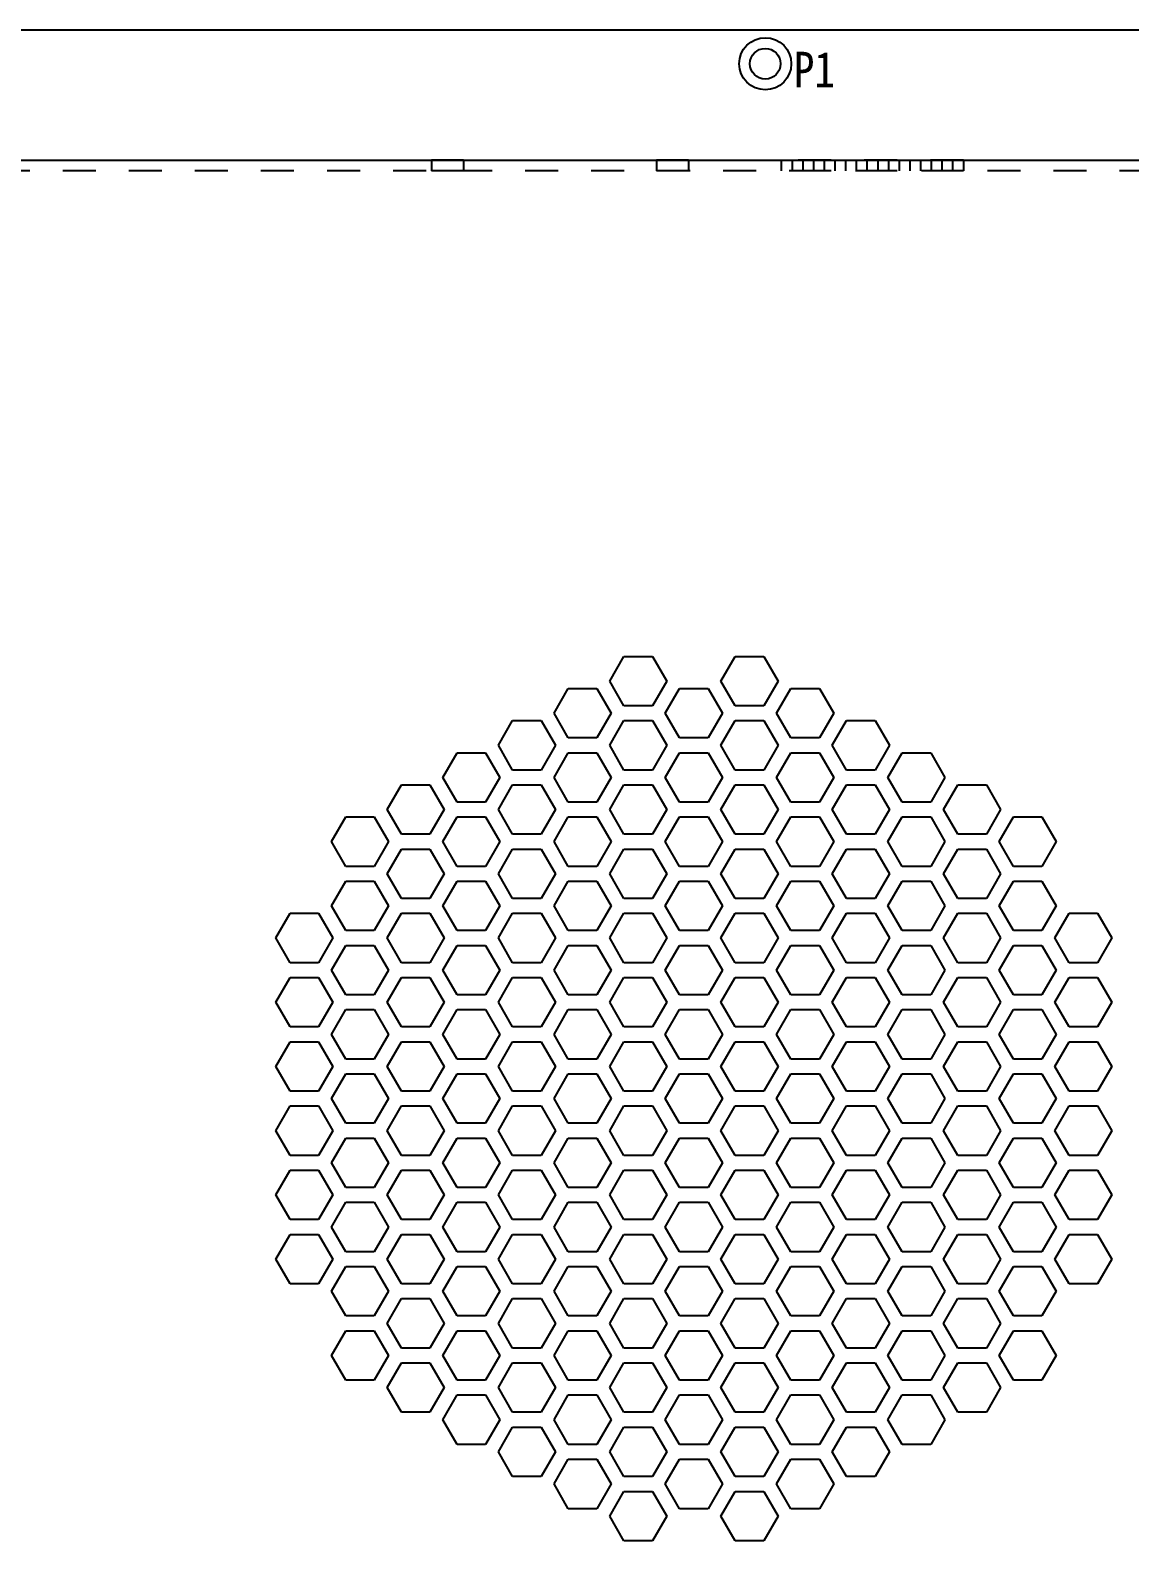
# Model space of a CAD drawing. Header units: millimetres. Extents: x -177 to 18421, y -5017 to 3255.
# Drawn here: x 2161.9 to 2315.9, y 1601.7 to 1813.4 of the extents above; entities that cross this region are included whole.
import ezdxf

# ---------------------------------------------------------------- set-up
doc = ezdxf.new("R2010")
doc.units = ezdxf.units.MM
doc.header["$LTSCALE"] = 46.255
doc.linetypes.add('HIDDEN', pattern=[0.2, 0.1, -0.1])
doc.layers.get('0').update_dxf_attribs({"linetype": 'CONTINUOUS'})
for name, color, linetype in [('02___PRT_ALL_AXES', 7, 'CONTINUOUS'), ('03___PRT_ALL_CURVES', 7, 'CONTINUOUS'), ('DEFAULT_2', 8, 'HIDDEN')]:
    doc.layers.add(name, color=color, linetype=linetype)
doc.styles.get("Standard").update_dxf_attribs({"font": 'txt', "width": 0.85})

msp = doc.modelspace()

# ---------------------------------------------------------------- linework, layer by layer
at = {"color": 3, "linetype": 'Continuous'}
for p, q in [((2369.552, 1813.403), (1920.152, 1813.403)), ((1926.852, 1795.203), (2362.852, 1795.203)), ((2243.057, 1722.203), (2245.057, 1725.667)), ((2245.057, 1725.667), (2249.057, 1725.667)), ((2249.057, 1725.667), (2251.057, 1722.203)), ((2258.646, 1722.203), (2260.646, 1725.667)), ((2260.646, 1725.667), (2264.646, 1725.667)), ((2264.646, 1725.667), (2266.646, 1722.203)), ((2235.263, 1717.703), (2237.263, 1721.167)), ((2237.263, 1721.167), (2241.263, 1721.167)), ((2241.263, 1721.167), (2243.263, 1717.703)), ((2245.057, 1718.739), (2243.057, 1722.203)), ((2251.057, 1722.203), (2249.057, 1718.739)), ((2250.852, 1717.703), (2252.852, 1721.167)), ((2252.852, 1721.167), (2256.852, 1721.167)), ((2256.852, 1721.167), (2258.852, 1717.703)), ((2260.646, 1718.739), (2258.646, 1722.203)), ((2266.646, 1722.203), (2264.646, 1718.739)), ((2266.44, 1717.703), (2268.44, 1721.167)), ((2268.44, 1721.167), (2272.44, 1721.167)), ((2272.44, 1721.167), (2274.44, 1717.703)), ((2249.057, 1718.739), (2245.057, 1718.739)), ((2264.646, 1718.739), (2260.646, 1718.739)), ((2227.469, 1713.203), (2229.469, 1716.667)), ((2229.469, 1716.667), (2233.469, 1716.667)), ((2233.469, 1716.667), (2235.469, 1713.203)), ((2237.263, 1714.239), (2235.263, 1717.703)), ((2243.263, 1717.703), (2241.263, 1714.239)), ((2243.057, 1713.203), (2245.057, 1716.667)), ((2245.057, 1716.667), (2249.057, 1716.667)), ((2249.057, 1716.667), (2251.057, 1713.203)), ((2252.852, 1714.239), (2250.852, 1717.703)), ((2258.852, 1717.703), (2256.852, 1714.239)), ((2258.646, 1713.203), (2260.646, 1716.667)), ((2260.646, 1716.667), (2264.646, 1716.667)), ((2264.646, 1716.667), (2266.646, 1713.203)), ((2268.44, 1714.239), (2266.44, 1717.703)), ((2274.44, 1717.703), (2272.44, 1714.239)), ((2274.234, 1713.203), (2276.234, 1716.667)), ((2276.234, 1716.667), (2280.234, 1716.667)), ((2280.234, 1716.667), (2282.234, 1713.203)), ((2229.469, 1709.739), (2227.469, 1713.203)), ((2235.469, 1713.203), (2233.469, 1709.739)), ((2241.263, 1714.239), (2237.263, 1714.239)), ((2245.057, 1709.739), (2243.057, 1713.203)), ((2251.057, 1713.203), (2249.057, 1709.739)), ((2256.852, 1714.239), (2252.852, 1714.239)), ((2260.646, 1709.739), (2258.646, 1713.203)), ((2266.646, 1713.203), (2264.646, 1709.739)), ((2272.44, 1714.239), (2268.44, 1714.239)), ((2276.234, 1709.739), (2274.234, 1713.203)), ((2282.234, 1713.203), (2280.234, 1709.739)), ((2219.675, 1708.703), (2221.675, 1712.167)), ((2221.675, 1712.167), (2225.675, 1712.167)), ((2225.675, 1712.167), (2227.675, 1708.703)), ((2235.263, 1708.703), (2237.263, 1712.167)), ((2237.263, 1712.167), (2241.263, 1712.167)), ((2241.263, 1712.167), (2243.263, 1708.703)), ((2250.852, 1708.703), (2252.852, 1712.167)), ((2252.852, 1712.167), (2256.852, 1712.167)), ((2256.852, 1712.167), (2258.852, 1708.703)), ((2266.44, 1708.703), (2268.44, 1712.167)), ((2268.44, 1712.167), (2272.44, 1712.167)), ((2272.44, 1712.167), (2274.44, 1708.703)), ((2282.029, 1708.703), (2284.029, 1712.167)), ((2284.029, 1712.167), (2288.029, 1712.167)), ((2288.029, 1712.167), (2290.029, 1708.703)), ((2221.675, 1705.239), (2219.675, 1708.703)), ((2227.675, 1708.703), (2225.675, 1705.239)), ((2233.469, 1709.739), (2229.469, 1709.739)), ((2237.263, 1705.239), (2235.263, 1708.703)), ((2243.263, 1708.703), (2241.263, 1705.239)), ((2249.057, 1709.739), (2245.057, 1709.739)), ((2252.852, 1705.239), (2250.852, 1708.703)), ((2258.852, 1708.703), (2256.852, 1705.239)), ((2264.646, 1709.739), (2260.646, 1709.739)), ((2268.44, 1705.239), (2266.44, 1708.703)), ((2274.44, 1708.703), (2272.44, 1705.239)), ((2280.234, 1709.739), (2276.234, 1709.739)), ((2284.029, 1705.239), (2282.029, 1708.703)), ((2290.029, 1708.703), (2288.029, 1705.239)), ((2211.88, 1704.203), (2213.88, 1707.667)), ((2213.88, 1707.667), (2217.88, 1707.667)), ((2217.88, 1707.667), (2219.88, 1704.203)), ((2227.469, 1704.203), (2229.469, 1707.667)), ((2229.469, 1707.667), (2233.469, 1707.667)), ((2233.469, 1707.667), (2235.469, 1704.203)), ((2243.057, 1704.203), (2245.057, 1707.667)), ((2245.057, 1707.667), (2249.057, 1707.667)), ((2249.057, 1707.667), (2251.057, 1704.203)), ((2258.646, 1704.203), (2260.646, 1707.667)), ((2260.646, 1707.667), (2264.646, 1707.667)), ((2264.646, 1707.667), (2266.646, 1704.203)), ((2274.234, 1704.203), (2276.234, 1707.667)), ((2276.234, 1707.667), (2280.234, 1707.667)), ((2280.234, 1707.667), (2282.234, 1704.203)), ((2289.823, 1704.203), (2291.823, 1707.667)), ((2291.823, 1707.667), (2295.823, 1707.667)), ((2295.823, 1707.667), (2297.823, 1704.203)), ((2213.88, 1700.739), (2211.88, 1704.203)), ((2219.88, 1704.203), (2217.88, 1700.739)), ((2225.675, 1705.239), (2221.675, 1705.239)), ((2229.469, 1700.739), (2227.469, 1704.203)), ((2235.469, 1704.203), (2233.469, 1700.739)), ((2241.263, 1705.239), (2237.263, 1705.239)), ((2245.057, 1700.739), (2243.057, 1704.203)), ((2251.057, 1704.203), (2249.057, 1700.739)), ((2256.852, 1705.239), (2252.852, 1705.239)), ((2260.646, 1700.739), (2258.646, 1704.203)), ((2266.646, 1704.203), (2264.646, 1700.739)), ((2272.44, 1705.239), (2268.44, 1705.239)), ((2276.234, 1700.739), (2274.234, 1704.203)), ((2282.234, 1704.203), (2280.234, 1700.739)), ((2288.029, 1705.239), (2284.029, 1705.239)), ((2291.823, 1700.739), (2289.823, 1704.203)), ((2297.823, 1704.203), (2295.823, 1700.739)), ((2204.086, 1699.703), (2206.086, 1703.167)), ((2206.086, 1703.167), (2210.086, 1703.167)), ((2210.086, 1703.167), (2212.086, 1699.703)), ((2219.675, 1699.703), (2221.675, 1703.167)), ((2221.675, 1703.167), (2225.675, 1703.167)), ((2225.675, 1703.167), (2227.675, 1699.703)), ((2235.263, 1699.703), (2237.263, 1703.167)), ((2237.263, 1703.167), (2241.263, 1703.167)), ((2241.263, 1703.167), (2243.263, 1699.703)), ((2250.852, 1699.703), (2252.852, 1703.167)), ((2252.852, 1703.167), (2256.852, 1703.167)), ((2256.852, 1703.167), (2258.852, 1699.703)), ((2266.44, 1699.703), (2268.44, 1703.167)), ((2268.44, 1703.167), (2272.44, 1703.167)), ((2272.44, 1703.167), (2274.44, 1699.703)), ((2282.029, 1699.703), (2284.029, 1703.167)), ((2284.029, 1703.167), (2288.029, 1703.167)), ((2288.029, 1703.167), (2290.029, 1699.703)), ((2297.617, 1699.703), (2299.617, 1703.167)), ((2299.617, 1703.167), (2303.617, 1703.167)), ((2303.617, 1703.167), (2305.617, 1699.703)), ((2206.086, 1696.239), (2204.086, 1699.703)), ((2212.086, 1699.703), (2210.086, 1696.239)), ((2217.88, 1700.739), (2213.88, 1700.739)), ((2221.675, 1696.239), (2219.675, 1699.703)), ((2227.675, 1699.703), (2225.675, 1696.239)), ((2233.469, 1700.739), (2229.469, 1700.739)), ((2237.263, 1696.239), (2235.263, 1699.703)), ((2243.263, 1699.703), (2241.263, 1696.239)), ((2249.057, 1700.739), (2245.057, 1700.739)), ((2252.852, 1696.239), (2250.852, 1699.703)), ((2258.852, 1699.703), (2256.852, 1696.239)), ((2264.646, 1700.739), (2260.646, 1700.739)), ((2268.44, 1696.239), (2266.44, 1699.703)), ((2274.44, 1699.703), (2272.44, 1696.239)), ((2280.234, 1700.739), (2276.234, 1700.739)), ((2284.029, 1696.239), (2282.029, 1699.703)), ((2290.029, 1699.703), (2288.029, 1696.239)), ((2295.823, 1700.739), (2291.823, 1700.739)), ((2299.617, 1696.239), (2297.617, 1699.703)), ((2305.617, 1699.703), (2303.617, 1696.239)), ((2211.88, 1695.203), (2213.88, 1698.667)), ((2213.88, 1698.667), (2217.88, 1698.667)), ((2217.88, 1698.667), (2219.88, 1695.203)), ((2227.469, 1695.203), (2229.469, 1698.667)), ((2229.469, 1698.667), (2233.469, 1698.667)), ((2233.469, 1698.667), (2235.469, 1695.203)), ((2243.057, 1695.203), (2245.057, 1698.667)), ((2245.057, 1698.667), (2249.057, 1698.667)), ((2249.057, 1698.667), (2251.057, 1695.203)), ((2258.646, 1695.203), (2260.646, 1698.667)), ((2260.646, 1698.667), (2264.646, 1698.667)), ((2264.646, 1698.667), (2266.646, 1695.203)), ((2274.234, 1695.203), (2276.234, 1698.667)), ((2276.234, 1698.667), (2280.234, 1698.667)), ((2280.234, 1698.667), (2282.234, 1695.203)), ((2289.823, 1695.203), (2291.823, 1698.667)), ((2291.823, 1698.667), (2295.823, 1698.667)), ((2295.823, 1698.667), (2297.823, 1695.203)), ((2210.086, 1696.239), (2206.086, 1696.239)), ((2225.675, 1696.239), (2221.675, 1696.239)), ((2241.263, 1696.239), (2237.263, 1696.239)), ((2256.852, 1696.239), (2252.852, 1696.239)), ((2272.44, 1696.239), (2268.44, 1696.239)), ((2288.029, 1696.239), (2284.029, 1696.239)), ((2303.617, 1696.239), (2299.617, 1696.239)), ((2204.086, 1690.703), (2206.086, 1694.167)), ((2206.086, 1694.167), (2210.086, 1694.167)), ((2210.086, 1694.167), (2212.086, 1690.703)), ((2213.88, 1691.739), (2211.88, 1695.203)), ((2219.88, 1695.203), (2217.88, 1691.739)), ((2219.675, 1690.703), (2221.675, 1694.167)), ((2221.675, 1694.167), (2225.675, 1694.167)), ((2225.675, 1694.167), (2227.675, 1690.703)), ((2229.469, 1691.739), (2227.469, 1695.203)), ((2235.469, 1695.203), (2233.469, 1691.739)), ((2235.263, 1690.703), (2237.263, 1694.167)), ((2237.263, 1694.167), (2241.263, 1694.167)), ((2241.263, 1694.167), (2243.263, 1690.703)), ((2245.057, 1691.739), (2243.057, 1695.203)), ((2251.057, 1695.203), (2249.057, 1691.739)), ((2250.852, 1690.703), (2252.852, 1694.167)), ((2252.852, 1694.167), (2256.852, 1694.167)), ((2256.852, 1694.167), (2258.852, 1690.703)), ((2260.646, 1691.739), (2258.646, 1695.203)), ((2266.646, 1695.203), (2264.646, 1691.739)), ((2266.44, 1690.703), (2268.44, 1694.167)), ((2268.44, 1694.167), (2272.44, 1694.167)), ((2272.44, 1694.167), (2274.44, 1690.703)), ((2276.234, 1691.739), (2274.234, 1695.203)), ((2282.234, 1695.203), (2280.234, 1691.739)), ((2282.029, 1690.703), (2284.029, 1694.167)), ((2284.029, 1694.167), (2288.029, 1694.167)), ((2288.029, 1694.167), (2290.029, 1690.703)), ((2291.823, 1691.739), (2289.823, 1695.203)), ((2297.823, 1695.203), (2295.823, 1691.739)), ((2297.617, 1690.703), (2299.617, 1694.167)), ((2299.617, 1694.167), (2303.617, 1694.167)), ((2303.617, 1694.167), (2305.617, 1690.703)), ((2217.88, 1691.739), (2213.88, 1691.739)), ((2233.469, 1691.739), (2229.469, 1691.739)), ((2249.057, 1691.739), (2245.057, 1691.739)), ((2264.646, 1691.739), (2260.646, 1691.739)), ((2280.234, 1691.739), (2276.234, 1691.739)), ((2295.823, 1691.739), (2291.823, 1691.739)), ((2196.292, 1686.203), (2198.292, 1689.667)), ((2198.292, 1689.667), (2202.292, 1689.667)), ((2202.292, 1689.667), (2204.292, 1686.203)), ((2206.086, 1687.239), (2204.086, 1690.703)), ((2212.086, 1690.703), (2210.086, 1687.239)), ((2211.88, 1686.203), (2213.88, 1689.667)), ((2213.88, 1689.667), (2217.88, 1689.667)), ((2217.88, 1689.667), (2219.88, 1686.203)), ((2221.675, 1687.239), (2219.675, 1690.703)), ((2227.675, 1690.703), (2225.675, 1687.239)), ((2227.469, 1686.203), (2229.469, 1689.667)), ((2229.469, 1689.667), (2233.469, 1689.667)), ((2233.469, 1689.667), (2235.469, 1686.203)), ((2237.263, 1687.239), (2235.263, 1690.703)), ((2243.263, 1690.703), (2241.263, 1687.239)), ((2243.057, 1686.203), (2245.057, 1689.667)), ((2245.057, 1689.667), (2249.057, 1689.667)), ((2249.057, 1689.667), (2251.057, 1686.203)), ((2252.852, 1687.239), (2250.852, 1690.703)), ((2258.852, 1690.703), (2256.852, 1687.239)), ((2258.646, 1686.203), (2260.646, 1689.667)), ((2260.646, 1689.667), (2264.646, 1689.667)), ((2264.646, 1689.667), (2266.646, 1686.203)), ((2268.44, 1687.239), (2266.44, 1690.703)), ((2274.44, 1690.703), (2272.44, 1687.239)), ((2274.234, 1686.203), (2276.234, 1689.667)), ((2276.234, 1689.667), (2280.234, 1689.667)), ((2280.234, 1689.667), (2282.234, 1686.203)), ((2284.029, 1687.239), (2282.029, 1690.703)), ((2290.029, 1690.703), (2288.029, 1687.239)), ((2289.823, 1686.203), (2291.823, 1689.667)), ((2291.823, 1689.667), (2295.823, 1689.667)), ((2295.823, 1689.667), (2297.823, 1686.203)), ((2299.617, 1687.239), (2297.617, 1690.703)), ((2305.617, 1690.703), (2303.617, 1687.239)), ((2305.411, 1686.203), (2307.411, 1689.667)), ((2307.411, 1689.667), (2311.411, 1689.667)), ((2311.411, 1689.667), (2313.411, 1686.203)), ((2210.086, 1687.239), (2206.086, 1687.239)), ((2225.675, 1687.239), (2221.675, 1687.239)), ((2241.263, 1687.239), (2237.263, 1687.239)), ((2256.852, 1687.239), (2252.852, 1687.239)), ((2272.44, 1687.239), (2268.44, 1687.239)), ((2288.029, 1687.239), (2284.029, 1687.239)), ((2303.617, 1687.239), (2299.617, 1687.239)), ((2198.292, 1682.739), (2196.292, 1686.203)), ((2204.292, 1686.203), (2202.292, 1682.739)), ((2204.086, 1681.703), (2206.086, 1685.167)), ((2206.086, 1685.167), (2210.086, 1685.167)), ((2210.086, 1685.167), (2212.086, 1681.703)), ((2213.88, 1682.739), (2211.88, 1686.203)), ((2219.88, 1686.203), (2217.88, 1682.739)), ((2219.675, 1681.703), (2221.675, 1685.167)), ((2221.675, 1685.167), (2225.675, 1685.167)), ((2225.675, 1685.167), (2227.675, 1681.703)), ((2229.469, 1682.739), (2227.469, 1686.203)), ((2235.469, 1686.203), (2233.469, 1682.739)), ((2235.263, 1681.703), (2237.263, 1685.167)), ((2237.263, 1685.167), (2241.263, 1685.167)), ((2241.263, 1685.167), (2243.263, 1681.703)), ((2245.057, 1682.739), (2243.057, 1686.203)), ((2251.057, 1686.203), (2249.057, 1682.739)), ((2250.852, 1681.703), (2252.852, 1685.167)), ((2252.852, 1685.167), (2256.852, 1685.167)), ((2256.852, 1685.167), (2258.852, 1681.703)), ((2260.646, 1682.739), (2258.646, 1686.203)), ((2266.646, 1686.203), (2264.646, 1682.739)), ((2266.44, 1681.703), (2268.44, 1685.167)), ((2268.44, 1685.167), (2272.44, 1685.167)), ((2272.44, 1685.167), (2274.44, 1681.703)), ((2276.234, 1682.739), (2274.234, 1686.203)), ((2282.234, 1686.203), (2280.234, 1682.739)), ((2282.029, 1681.703), (2284.029, 1685.167)), ((2284.029, 1685.167), (2288.029, 1685.167)), ((2288.029, 1685.167), (2290.029, 1681.703)), ((2291.823, 1682.739), (2289.823, 1686.203)), ((2297.823, 1686.203), (2295.823, 1682.739)), ((2297.617, 1681.703), (2299.617, 1685.167)), ((2299.617, 1685.167), (2303.617, 1685.167)), ((2303.617, 1685.167), (2305.617, 1681.703)), ((2307.411, 1682.739), (2305.411, 1686.203)), ((2313.411, 1686.203), (2311.411, 1682.739)), ((2202.292, 1682.739), (2198.292, 1682.739)), ((2217.88, 1682.739), (2213.88, 1682.739)), ((2233.469, 1682.739), (2229.469, 1682.739)), ((2249.057, 1682.739), (2245.057, 1682.739)), ((2264.646, 1682.739), (2260.646, 1682.739)), ((2280.234, 1682.739), (2276.234, 1682.739)), ((2295.823, 1682.739), (2291.823, 1682.739)), ((2311.411, 1682.739), (2307.411, 1682.739)), ((2196.292, 1677.203), (2198.292, 1680.667)), ((2198.292, 1680.667), (2202.292, 1680.667)), ((2202.292, 1680.667), (2204.292, 1677.203)), ((2206.086, 1678.239), (2204.086, 1681.703)), ((2212.086, 1681.703), (2210.086, 1678.239)), ((2211.88, 1677.203), (2213.88, 1680.667)), ((2213.88, 1680.667), (2217.88, 1680.667)), ((2217.88, 1680.667), (2219.88, 1677.203)), ((2221.675, 1678.239), (2219.675, 1681.703)), ((2227.675, 1681.703), (2225.675, 1678.239)), ((2227.469, 1677.203), (2229.469, 1680.667)), ((2229.469, 1680.667), (2233.469, 1680.667)), ((2233.469, 1680.667), (2235.469, 1677.203)), ((2237.263, 1678.239), (2235.263, 1681.703)), ((2243.263, 1681.703), (2241.263, 1678.239)), ((2243.057, 1677.203), (2245.057, 1680.667)), ((2245.057, 1680.667), (2249.057, 1680.667)), ((2249.057, 1680.667), (2251.057, 1677.203)), ((2252.852, 1678.239), (2250.852, 1681.703)), ((2258.852, 1681.703), (2256.852, 1678.239)), ((2258.646, 1677.203), (2260.646, 1680.667)), ((2260.646, 1680.667), (2264.646, 1680.667)), ((2264.646, 1680.667), (2266.646, 1677.203)), ((2268.44, 1678.239), (2266.44, 1681.703)), ((2274.44, 1681.703), (2272.44, 1678.239)), ((2274.234, 1677.203), (2276.234, 1680.667)), ((2276.234, 1680.667), (2280.234, 1680.667)), ((2280.234, 1680.667), (2282.234, 1677.203)), ((2284.029, 1678.239), (2282.029, 1681.703)), ((2290.029, 1681.703), (2288.029, 1678.239)), ((2289.823, 1677.203), (2291.823, 1680.667)), ((2291.823, 1680.667), (2295.823, 1680.667)), ((2295.823, 1680.667), (2297.823, 1677.203)), ((2299.617, 1678.239), (2297.617, 1681.703)), ((2305.617, 1681.703), (2303.617, 1678.239)), ((2305.411, 1677.203), (2307.411, 1680.667)), ((2307.411, 1680.667), (2311.411, 1680.667)), ((2311.411, 1680.667), (2313.411, 1677.203)), ((2198.292, 1673.739), (2196.292, 1677.203)), ((2204.292, 1677.203), (2202.292, 1673.739)), ((2210.086, 1678.239), (2206.086, 1678.239)), ((2213.88, 1673.739), (2211.88, 1677.203)), ((2219.88, 1677.203), (2217.88, 1673.739)), ((2225.675, 1678.239), (2221.675, 1678.239)), ((2229.469, 1673.739), (2227.469, 1677.203)), ((2235.469, 1677.203), (2233.469, 1673.739)), ((2241.263, 1678.239), (2237.263, 1678.239)), ((2245.057, 1673.739), (2243.057, 1677.203)), ((2251.057, 1677.203), (2249.057, 1673.739)), ((2256.852, 1678.239), (2252.852, 1678.239)), ((2260.646, 1673.739), (2258.646, 1677.203)), ((2266.646, 1677.203), (2264.646, 1673.739)), ((2272.44, 1678.239), (2268.44, 1678.239)), ((2276.234, 1673.739), (2274.234, 1677.203)), ((2282.234, 1677.203), (2280.234, 1673.739)), ((2288.029, 1678.239), (2284.029, 1678.239)), ((2291.823, 1673.739), (2289.823, 1677.203)), ((2297.823, 1677.203), (2295.823, 1673.739)), ((2303.617, 1678.239), (2299.617, 1678.239)), ((2307.411, 1673.739), (2305.411, 1677.203)), ((2313.411, 1677.203), (2311.411, 1673.739)), ((2204.086, 1672.703), (2206.086, 1676.167)), ((2206.086, 1676.167), (2210.086, 1676.167)), ((2210.086, 1676.167), (2212.086, 1672.703)), ((2219.675, 1672.703), (2221.675, 1676.167)), ((2221.675, 1676.167), (2225.675, 1676.167)), ((2225.675, 1676.167), (2227.675, 1672.703)), ((2235.263, 1672.703), (2237.263, 1676.167)), ((2237.263, 1676.167), (2241.263, 1676.167)), ((2241.263, 1676.167), (2243.263, 1672.703)), ((2250.852, 1672.703), (2252.852, 1676.167)), ((2252.852, 1676.167), (2256.852, 1676.167)), ((2256.852, 1676.167), (2258.852, 1672.703)), ((2266.44, 1672.703), (2268.44, 1676.167)), ((2268.44, 1676.167), (2272.44, 1676.167)), ((2272.44, 1676.167), (2274.44, 1672.703)), ((2282.029, 1672.703), (2284.029, 1676.167)), ((2284.029, 1676.167), (2288.029, 1676.167)), ((2288.029, 1676.167), (2290.029, 1672.703)), ((2297.617, 1672.703), (2299.617, 1676.167)), ((2299.617, 1676.167), (2303.617, 1676.167)), ((2303.617, 1676.167), (2305.617, 1672.703)), ((2202.292, 1673.739), (2198.292, 1673.739)), ((2206.086, 1669.239), (2204.086, 1672.703)), ((2212.086, 1672.703), (2210.086, 1669.239)), ((2217.88, 1673.739), (2213.88, 1673.739)), ((2221.675, 1669.239), (2219.675, 1672.703)), ((2227.675, 1672.703), (2225.675, 1669.239)), ((2233.469, 1673.739), (2229.469, 1673.739)), ((2237.263, 1669.239), (2235.263, 1672.703)), ((2243.263, 1672.703), (2241.263, 1669.239)), ((2249.057, 1673.739), (2245.057, 1673.739)), ((2252.852, 1669.239), (2250.852, 1672.703)), ((2258.852, 1672.703), (2256.852, 1669.239)), ((2264.646, 1673.739), (2260.646, 1673.739)), ((2268.44, 1669.239), (2266.44, 1672.703)), ((2274.44, 1672.703), (2272.44, 1669.239)), ((2280.234, 1673.739), (2276.234, 1673.739)), ((2284.029, 1669.239), (2282.029, 1672.703)), ((2290.029, 1672.703), (2288.029, 1669.239)), ((2295.823, 1673.739), (2291.823, 1673.739)), ((2299.617, 1669.239), (2297.617, 1672.703)), ((2305.617, 1672.703), (2303.617, 1669.239)), ((2311.411, 1673.739), (2307.411, 1673.739)), ((2196.292, 1668.203), (2198.292, 1671.667)), ((2198.292, 1671.667), (2202.292, 1671.667)), ((2202.292, 1671.667), (2204.292, 1668.203)), ((2211.88, 1668.203), (2213.88, 1671.667)), ((2213.88, 1671.667), (2217.88, 1671.667)), ((2217.88, 1671.667), (2219.88, 1668.203)), ((2227.469, 1668.203), (2229.469, 1671.667)), ((2229.469, 1671.667), (2233.469, 1671.667)), ((2233.469, 1671.667), (2235.469, 1668.203)), ((2243.057, 1668.203), (2245.057, 1671.667)), ((2245.057, 1671.667), (2249.057, 1671.667)), ((2249.057, 1671.667), (2251.057, 1668.203)), ((2258.646, 1668.203), (2260.646, 1671.667)), ((2260.646, 1671.667), (2264.646, 1671.667)), ((2264.646, 1671.667), (2266.646, 1668.203)), ((2274.234, 1668.203), (2276.234, 1671.667)), ((2276.234, 1671.667), (2280.234, 1671.667)), ((2280.234, 1671.667), (2282.234, 1668.203)), ((2289.823, 1668.203), (2291.823, 1671.667)), ((2291.823, 1671.667), (2295.823, 1671.667)), ((2295.823, 1671.667), (2297.823, 1668.203)), ((2305.411, 1668.203), (2307.411, 1671.667)), ((2307.411, 1671.667), (2311.411, 1671.667)), ((2311.411, 1671.667), (2313.411, 1668.203)), ((2198.292, 1664.739), (2196.292, 1668.203)), ((2204.292, 1668.203), (2202.292, 1664.739)), ((2210.086, 1669.239), (2206.086, 1669.239)), ((2213.88, 1664.739), (2211.88, 1668.203)), ((2219.88, 1668.203), (2217.88, 1664.739)), ((2225.675, 1669.239), (2221.675, 1669.239)), ((2229.469, 1664.739), (2227.469, 1668.203)), ((2235.469, 1668.203), (2233.469, 1664.739)), ((2241.263, 1669.239), (2237.263, 1669.239)), ((2245.057, 1664.739), (2243.057, 1668.203)), ((2251.057, 1668.203), (2249.057, 1664.739)), ((2256.852, 1669.239), (2252.852, 1669.239)), ((2260.646, 1664.739), (2258.646, 1668.203)), ((2266.646, 1668.203), (2264.646, 1664.739)), ((2272.44, 1669.239), (2268.44, 1669.239)), ((2276.234, 1664.739), (2274.234, 1668.203)), ((2282.234, 1668.203), (2280.234, 1664.739)), ((2288.029, 1669.239), (2284.029, 1669.239)), ((2291.823, 1664.739), (2289.823, 1668.203)), ((2297.823, 1668.203), (2295.823, 1664.739)), ((2303.617, 1669.239), (2299.617, 1669.239)), ((2307.411, 1664.739), (2305.411, 1668.203)), ((2313.411, 1668.203), (2311.411, 1664.739)), ((2204.086, 1663.703), (2206.086, 1667.167)), ((2206.086, 1667.167), (2210.086, 1667.167)), ((2210.086, 1667.167), (2212.086, 1663.703)), ((2219.675, 1663.703), (2221.675, 1667.167)), ((2221.675, 1667.167), (2225.675, 1667.167)), ((2225.675, 1667.167), (2227.675, 1663.703)), ((2235.263, 1663.703), (2237.263, 1667.167)), ((2237.263, 1667.167), (2241.263, 1667.167)), ((2241.263, 1667.167), (2243.263, 1663.703)), ((2250.852, 1663.703), (2252.852, 1667.167)), ((2252.852, 1667.167), (2256.852, 1667.167)), ((2256.852, 1667.167), (2258.852, 1663.703)), ((2266.44, 1663.703), (2268.44, 1667.167)), ((2268.44, 1667.167), (2272.44, 1667.167)), ((2272.44, 1667.167), (2274.44, 1663.703)), ((2282.029, 1663.703), (2284.029, 1667.167)), ((2284.029, 1667.167), (2288.029, 1667.167)), ((2288.029, 1667.167), (2290.029, 1663.703)), ((2297.617, 1663.703), (2299.617, 1667.167)), ((2299.617, 1667.167), (2303.617, 1667.167)), ((2303.617, 1667.167), (2305.617, 1663.703)), ((2202.292, 1664.739), (2198.292, 1664.739)), ((2206.086, 1660.239), (2204.086, 1663.703)), ((2212.086, 1663.703), (2210.086, 1660.239)), ((2217.88, 1664.739), (2213.88, 1664.739)), ((2221.675, 1660.239), (2219.675, 1663.703)), ((2227.675, 1663.703), (2225.675, 1660.239)), ((2233.469, 1664.739), (2229.469, 1664.739)), ((2237.263, 1660.239), (2235.263, 1663.703)), ((2243.263, 1663.703), (2241.263, 1660.239)), ((2249.057, 1664.739), (2245.057, 1664.739)), ((2252.852, 1660.239), (2250.852, 1663.703)), ((2258.852, 1663.703), (2256.852, 1660.239)), ((2264.646, 1664.739), (2260.646, 1664.739)), ((2268.44, 1660.239), (2266.44, 1663.703)), ((2274.44, 1663.703), (2272.44, 1660.239)), ((2280.234, 1664.739), (2276.234, 1664.739)), ((2284.029, 1660.239), (2282.029, 1663.703)), ((2290.029, 1663.703), (2288.029, 1660.239)), ((2295.823, 1664.739), (2291.823, 1664.739)), ((2299.617, 1660.239), (2297.617, 1663.703)), ((2305.617, 1663.703), (2303.617, 1660.239)), ((2311.411, 1664.739), (2307.411, 1664.739)), ((2196.292, 1659.203), (2198.292, 1662.667)), ((2198.292, 1662.667), (2202.292, 1662.667)), ((2202.292, 1662.667), (2204.292, 1659.203)), ((2211.88, 1659.203), (2213.88, 1662.667)), ((2213.88, 1662.667), (2217.88, 1662.667)), ((2217.88, 1662.667), (2219.88, 1659.203)), ((2227.469, 1659.203), (2229.469, 1662.667)), ((2229.469, 1662.667), (2233.469, 1662.667)), ((2233.469, 1662.667), (2235.469, 1659.203)), ((2243.057, 1659.203), (2245.057, 1662.667)), ((2245.057, 1662.667), (2249.057, 1662.667)), ((2249.057, 1662.667), (2251.057, 1659.203)), ((2258.646, 1659.203), (2260.646, 1662.667)), ((2260.646, 1662.667), (2264.646, 1662.667)), ((2264.646, 1662.667), (2266.646, 1659.203)), ((2274.234, 1659.203), (2276.234, 1662.667)), ((2276.234, 1662.667), (2280.234, 1662.667)), ((2280.234, 1662.667), (2282.234, 1659.203)), ((2289.823, 1659.203), (2291.823, 1662.667)), ((2291.823, 1662.667), (2295.823, 1662.667)), ((2295.823, 1662.667), (2297.823, 1659.203)), ((2305.411, 1659.203), (2307.411, 1662.667)), ((2307.411, 1662.667), (2311.411, 1662.667)), ((2311.411, 1662.667), (2313.411, 1659.203)), ((2210.086, 1660.239), (2206.086, 1660.239)), ((2225.675, 1660.239), (2221.675, 1660.239)), ((2241.263, 1660.239), (2237.263, 1660.239)), ((2256.852, 1660.239), (2252.852, 1660.239)), ((2272.44, 1660.239), (2268.44, 1660.239)), ((2288.029, 1660.239), (2284.029, 1660.239)), ((2303.617, 1660.239), (2299.617, 1660.239)), ((2198.292, 1655.739), (2196.292, 1659.203)), ((2204.292, 1659.203), (2202.292, 1655.739)), ((2204.086, 1654.703), (2206.086, 1658.167)), ((2206.086, 1658.167), (2210.086, 1658.167)), ((2210.086, 1658.167), (2212.086, 1654.703)), ((2213.88, 1655.739), (2211.88, 1659.203)), ((2219.88, 1659.203), (2217.88, 1655.739)), ((2219.675, 1654.703), (2221.675, 1658.167)), ((2221.675, 1658.167), (2225.675, 1658.167)), ((2225.675, 1658.167), (2227.675, 1654.703)), ((2229.469, 1655.739), (2227.469, 1659.203)), ((2235.469, 1659.203), (2233.469, 1655.739)), ((2235.263, 1654.703), (2237.263, 1658.167)), ((2237.263, 1658.167), (2241.263, 1658.167)), ((2241.263, 1658.167), (2243.263, 1654.703)), ((2245.057, 1655.739), (2243.057, 1659.203)), ((2251.057, 1659.203), (2249.057, 1655.739)), ((2250.852, 1654.703), (2252.852, 1658.167)), ((2252.852, 1658.167), (2256.852, 1658.167)), ((2256.852, 1658.167), (2258.852, 1654.703)), ((2260.646, 1655.739), (2258.646, 1659.203)), ((2266.646, 1659.203), (2264.646, 1655.739)), ((2266.44, 1654.703), (2268.44, 1658.167)), ((2268.44, 1658.167), (2272.44, 1658.167)), ((2272.44, 1658.167), (2274.44, 1654.703)), ((2276.234, 1655.739), (2274.234, 1659.203)), ((2282.234, 1659.203), (2280.234, 1655.739)), ((2282.029, 1654.703), (2284.029, 1658.167)), ((2284.029, 1658.167), (2288.029, 1658.167)), ((2288.029, 1658.167), (2290.029, 1654.703)), ((2291.823, 1655.739), (2289.823, 1659.203)), ((2297.823, 1659.203), (2295.823, 1655.739)), ((2297.617, 1654.703), (2299.617, 1658.167)), ((2299.617, 1658.167), (2303.617, 1658.167)), ((2303.617, 1658.167), (2305.617, 1654.703)), ((2307.411, 1655.739), (2305.411, 1659.203)), ((2313.411, 1659.203), (2311.411, 1655.739)), ((2202.292, 1655.739), (2198.292, 1655.739)), ((2217.88, 1655.739), (2213.88, 1655.739)), ((2233.469, 1655.739), (2229.469, 1655.739)), ((2249.057, 1655.739), (2245.057, 1655.739)), ((2264.646, 1655.739), (2260.646, 1655.739)), ((2280.234, 1655.739), (2276.234, 1655.739)), ((2295.823, 1655.739), (2291.823, 1655.739)), ((2311.411, 1655.739), (2307.411, 1655.739)), ((2196.292, 1650.203), (2198.292, 1653.667)), ((2198.292, 1653.667), (2202.292, 1653.667)), ((2202.292, 1653.667), (2204.292, 1650.203)), ((2206.086, 1651.239), (2204.086, 1654.703)), ((2212.086, 1654.703), (2210.086, 1651.239)), ((2211.88, 1650.203), (2213.88, 1653.667)), ((2213.88, 1653.667), (2217.88, 1653.667)), ((2217.88, 1653.667), (2219.88, 1650.203)), ((2221.675, 1651.239), (2219.675, 1654.703)), ((2227.675, 1654.703), (2225.675, 1651.239)), ((2227.469, 1650.203), (2229.469, 1653.667)), ((2229.469, 1653.667), (2233.469, 1653.667)), ((2233.469, 1653.667), (2235.469, 1650.203)), ((2237.263, 1651.239), (2235.263, 1654.703)), ((2243.263, 1654.703), (2241.263, 1651.239)), ((2243.057, 1650.203), (2245.057, 1653.667)), ((2245.057, 1653.667), (2249.057, 1653.667)), ((2249.057, 1653.667), (2251.057, 1650.203)), ((2252.852, 1651.239), (2250.852, 1654.703)), ((2258.852, 1654.703), (2256.852, 1651.239)), ((2258.646, 1650.203), (2260.646, 1653.667)), ((2260.646, 1653.667), (2264.646, 1653.667)), ((2264.646, 1653.667), (2266.646, 1650.203)), ((2268.44, 1651.239), (2266.44, 1654.703)), ((2274.44, 1654.703), (2272.44, 1651.239)), ((2274.234, 1650.203), (2276.234, 1653.667)), ((2276.234, 1653.667), (2280.234, 1653.667)), ((2280.234, 1653.667), (2282.234, 1650.203)), ((2284.029, 1651.239), (2282.029, 1654.703)), ((2290.029, 1654.703), (2288.029, 1651.239)), ((2289.823, 1650.203), (2291.823, 1653.667)), ((2291.823, 1653.667), (2295.823, 1653.667)), ((2295.823, 1653.667), (2297.823, 1650.203)), ((2299.617, 1651.239), (2297.617, 1654.703)), ((2305.617, 1654.703), (2303.617, 1651.239)), ((2305.411, 1650.203), (2307.411, 1653.667)), ((2307.411, 1653.667), (2311.411, 1653.667)), ((2311.411, 1653.667), (2313.411, 1650.203)), ((2210.086, 1651.239), (2206.086, 1651.239)), ((2225.675, 1651.239), (2221.675, 1651.239)), ((2241.263, 1651.239), (2237.263, 1651.239)), ((2256.852, 1651.239), (2252.852, 1651.239)), ((2272.44, 1651.239), (2268.44, 1651.239)), ((2288.029, 1651.239), (2284.029, 1651.239)), ((2303.617, 1651.239), (2299.617, 1651.239)), ((2198.292, 1646.739), (2196.292, 1650.203)), ((2204.292, 1650.203), (2202.292, 1646.739)), ((2204.086, 1645.703), (2206.086, 1649.167)), ((2206.086, 1649.167), (2210.086, 1649.167)), ((2210.086, 1649.167), (2212.086, 1645.703)), ((2213.88, 1646.739), (2211.88, 1650.203)), ((2219.88, 1650.203), (2217.88, 1646.739)), ((2219.675, 1645.703), (2221.675, 1649.167)), ((2221.675, 1649.167), (2225.675, 1649.167)), ((2225.675, 1649.167), (2227.675, 1645.703)), ((2229.469, 1646.739), (2227.469, 1650.203)), ((2235.469, 1650.203), (2233.469, 1646.739)), ((2235.263, 1645.703), (2237.263, 1649.167)), ((2237.263, 1649.167), (2241.263, 1649.167)), ((2241.263, 1649.167), (2243.263, 1645.703)), ((2245.057, 1646.739), (2243.057, 1650.203)), ((2251.057, 1650.203), (2249.057, 1646.739)), ((2250.852, 1645.703), (2252.852, 1649.167)), ((2252.852, 1649.167), (2256.852, 1649.167)), ((2256.852, 1649.167), (2258.852, 1645.703)), ((2260.646, 1646.739), (2258.646, 1650.203)), ((2266.646, 1650.203), (2264.646, 1646.739)), ((2266.44, 1645.703), (2268.44, 1649.167)), ((2268.44, 1649.167), (2272.44, 1649.167)), ((2272.44, 1649.167), (2274.44, 1645.703)), ((2276.234, 1646.739), (2274.234, 1650.203)), ((2282.234, 1650.203), (2280.234, 1646.739)), ((2282.029, 1645.703), (2284.029, 1649.167)), ((2284.029, 1649.167), (2288.029, 1649.167)), ((2288.029, 1649.167), (2290.029, 1645.703)), ((2291.823, 1646.739), (2289.823, 1650.203)), ((2297.823, 1650.203), (2295.823, 1646.739)), ((2297.617, 1645.703), (2299.617, 1649.167)), ((2299.617, 1649.167), (2303.617, 1649.167)), ((2303.617, 1649.167), (2305.617, 1645.703)), ((2307.411, 1646.739), (2305.411, 1650.203)), ((2313.411, 1650.203), (2311.411, 1646.739)), ((2196.292, 1641.203), (2198.292, 1644.667)), ((2202.292, 1646.739), (2198.292, 1646.739)), ((2198.292, 1644.667), (2202.292, 1644.667)), ((2202.292, 1644.667), (2204.292, 1641.203)), ((2206.086, 1642.239), (2204.086, 1645.703)), ((2212.086, 1645.703), (2210.086, 1642.239)), ((2211.88, 1641.203), (2213.88, 1644.667)), ((2217.88, 1646.739), (2213.88, 1646.739)), ((2213.88, 1644.667), (2217.88, 1644.667)), ((2217.88, 1644.667), (2219.88, 1641.203)), ((2221.675, 1642.239), (2219.675, 1645.703)), ((2227.675, 1645.703), (2225.675, 1642.239)), ((2227.469, 1641.203), (2229.469, 1644.667)), ((2233.469, 1646.739), (2229.469, 1646.739)), ((2229.469, 1644.667), (2233.469, 1644.667)), ((2233.469, 1644.667), (2235.469, 1641.203)), ((2237.263, 1642.239), (2235.263, 1645.703)), ((2243.263, 1645.703), (2241.263, 1642.239)), ((2243.057, 1641.203), (2245.057, 1644.667)), ((2249.057, 1646.739), (2245.057, 1646.739)), ((2245.057, 1644.667), (2249.057, 1644.667)), ((2249.057, 1644.667), (2251.057, 1641.203)), ((2252.852, 1642.239), (2250.852, 1645.703)), ((2258.852, 1645.703), (2256.852, 1642.239)), ((2258.646, 1641.203), (2260.646, 1644.667)), ((2264.646, 1646.739), (2260.646, 1646.739)), ((2260.646, 1644.667), (2264.646, 1644.667)), ((2264.646, 1644.667), (2266.646, 1641.203)), ((2268.44, 1642.239), (2266.44, 1645.703)), ((2274.44, 1645.703), (2272.44, 1642.239)), ((2274.234, 1641.203), (2276.234, 1644.667)), ((2280.234, 1646.739), (2276.234, 1646.739)), ((2276.234, 1644.667), (2280.234, 1644.667)), ((2280.234, 1644.667), (2282.234, 1641.203)), ((2284.029, 1642.239), (2282.029, 1645.703)), ((2290.029, 1645.703), (2288.029, 1642.239)), ((2289.823, 1641.203), (2291.823, 1644.667)), ((2295.823, 1646.739), (2291.823, 1646.739)), ((2291.823, 1644.667), (2295.823, 1644.667)), ((2295.823, 1644.667), (2297.823, 1641.203)), ((2299.617, 1642.239), (2297.617, 1645.703)), ((2305.617, 1645.703), (2303.617, 1642.239)), ((2305.411, 1641.203), (2307.411, 1644.667)), ((2311.411, 1646.739), (2307.411, 1646.739)), ((2307.411, 1644.667), (2311.411, 1644.667)), ((2311.411, 1644.667), (2313.411, 1641.203)), ((2198.292, 1637.739), (2196.292, 1641.203)), ((2204.292, 1641.203), (2202.292, 1637.739)), ((2210.086, 1642.239), (2206.086, 1642.239)), ((2213.88, 1637.739), (2211.88, 1641.203)), ((2219.88, 1641.203), (2217.88, 1637.739)), ((2225.675, 1642.239), (2221.675, 1642.239)), ((2229.469, 1637.739), (2227.469, 1641.203)), ((2235.469, 1641.203), (2233.469, 1637.739)), ((2241.263, 1642.239), (2237.263, 1642.239)), ((2245.057, 1637.739), (2243.057, 1641.203)), ((2251.057, 1641.203), (2249.057, 1637.739)), ((2256.852, 1642.239), (2252.852, 1642.239)), ((2260.646, 1637.739), (2258.646, 1641.203)), ((2266.646, 1641.203), (2264.646, 1637.739)), ((2272.44, 1642.239), (2268.44, 1642.239)), ((2276.234, 1637.739), (2274.234, 1641.203)), ((2282.234, 1641.203), (2280.234, 1637.739)), ((2288.029, 1642.239), (2284.029, 1642.239)), ((2291.823, 1637.739), (2289.823, 1641.203)), ((2297.823, 1641.203), (2295.823, 1637.739)), ((2303.617, 1642.239), (2299.617, 1642.239)), ((2307.411, 1637.739), (2305.411, 1641.203)), ((2313.411, 1641.203), (2311.411, 1637.739)), ((2204.086, 1636.703), (2206.086, 1640.167)), ((2206.086, 1640.167), (2210.086, 1640.167)), ((2210.086, 1640.167), (2212.086, 1636.703)), ((2219.675, 1636.703), (2221.675, 1640.167)), ((2221.675, 1640.167), (2225.675, 1640.167)), ((2225.675, 1640.167), (2227.675, 1636.703)), ((2235.263, 1636.703), (2237.263, 1640.167)), ((2237.263, 1640.167), (2241.263, 1640.167)), ((2241.263, 1640.167), (2243.263, 1636.703)), ((2250.852, 1636.703), (2252.852, 1640.167)), ((2252.852, 1640.167), (2256.852, 1640.167)), ((2256.852, 1640.167), (2258.852, 1636.703)), ((2266.44, 1636.703), (2268.44, 1640.167)), ((2268.44, 1640.167), (2272.44, 1640.167)), ((2272.44, 1640.167), (2274.44, 1636.703)), ((2282.029, 1636.703), (2284.029, 1640.167)), ((2284.029, 1640.167), (2288.029, 1640.167)), ((2288.029, 1640.167), (2290.029, 1636.703)), ((2297.617, 1636.703), (2299.617, 1640.167)), ((2299.617, 1640.167), (2303.617, 1640.167)), ((2303.617, 1640.167), (2305.617, 1636.703)), ((2202.292, 1637.739), (2198.292, 1637.739)), ((2206.086, 1633.239), (2204.086, 1636.703)), ((2212.086, 1636.703), (2210.086, 1633.239)), ((2217.88, 1637.739), (2213.88, 1637.739)), ((2221.675, 1633.239), (2219.675, 1636.703)), ((2227.675, 1636.703), (2225.675, 1633.239)), ((2233.469, 1637.739), (2229.469, 1637.739)), ((2237.263, 1633.239), (2235.263, 1636.703)), ((2243.263, 1636.703), (2241.263, 1633.239)), ((2249.057, 1637.739), (2245.057, 1637.739)), ((2252.852, 1633.239), (2250.852, 1636.703)), ((2258.852, 1636.703), (2256.852, 1633.239)), ((2264.646, 1637.739), (2260.646, 1637.739)), ((2268.44, 1633.239), (2266.44, 1636.703)), ((2274.44, 1636.703), (2272.44, 1633.239)), ((2280.234, 1637.739), (2276.234, 1637.739)), ((2284.029, 1633.239), (2282.029, 1636.703)), ((2290.029, 1636.703), (2288.029, 1633.239)), ((2295.823, 1637.739), (2291.823, 1637.739)), ((2299.617, 1633.239), (2297.617, 1636.703)), ((2305.617, 1636.703), (2303.617, 1633.239)), ((2311.411, 1637.739), (2307.411, 1637.739)), ((2211.88, 1632.203), (2213.88, 1635.667)), ((2213.88, 1635.667), (2217.88, 1635.667)), ((2217.88, 1635.667), (2219.88, 1632.203)), ((2227.469, 1632.203), (2229.469, 1635.667)), ((2229.469, 1635.667), (2233.469, 1635.667)), ((2233.469, 1635.667), (2235.469, 1632.203)), ((2243.057, 1632.203), (2245.057, 1635.667)), ((2245.057, 1635.667), (2249.057, 1635.667)), ((2249.057, 1635.667), (2251.057, 1632.203)), ((2258.646, 1632.203), (2260.646, 1635.667)), ((2260.646, 1635.667), (2264.646, 1635.667)), ((2264.646, 1635.667), (2266.646, 1632.203)), ((2274.234, 1632.203), (2276.234, 1635.667)), ((2276.234, 1635.667), (2280.234, 1635.667)), ((2280.234, 1635.667), (2282.234, 1632.203)), ((2289.823, 1632.203), (2291.823, 1635.667)), ((2291.823, 1635.667), (2295.823, 1635.667)), ((2295.823, 1635.667), (2297.823, 1632.203)), ((2210.086, 1633.239), (2206.086, 1633.239)), ((2213.88, 1628.739), (2211.88, 1632.203)), ((2219.88, 1632.203), (2217.88, 1628.739)), ((2225.675, 1633.239), (2221.675, 1633.239)), ((2229.469, 1628.739), (2227.469, 1632.203)), ((2235.469, 1632.203), (2233.469, 1628.739)), ((2241.263, 1633.239), (2237.263, 1633.239)), ((2245.057, 1628.739), (2243.057, 1632.203)), ((2251.057, 1632.203), (2249.057, 1628.739)), ((2256.852, 1633.239), (2252.852, 1633.239)), ((2260.646, 1628.739), (2258.646, 1632.203)), ((2266.646, 1632.203), (2264.646, 1628.739)), ((2272.44, 1633.239), (2268.44, 1633.239)), ((2276.234, 1628.739), (2274.234, 1632.203)), ((2282.234, 1632.203), (2280.234, 1628.739)), ((2288.029, 1633.239), (2284.029, 1633.239)), ((2291.823, 1628.739), (2289.823, 1632.203)), ((2297.823, 1632.203), (2295.823, 1628.739)), ((2303.617, 1633.239), (2299.617, 1633.239)), ((2204.086, 1627.703), (2206.086, 1631.167)), ((2206.086, 1631.167), (2210.086, 1631.167)), ((2210.086, 1631.167), (2212.086, 1627.703)), ((2219.675, 1627.703), (2221.675, 1631.167)), ((2221.675, 1631.167), (2225.675, 1631.167)), ((2225.675, 1631.167), (2227.675, 1627.703)), ((2235.263, 1627.703), (2237.263, 1631.167)), ((2237.263, 1631.167), (2241.263, 1631.167)), ((2241.263, 1631.167), (2243.263, 1627.703)), ((2250.852, 1627.703), (2252.852, 1631.167)), ((2252.852, 1631.167), (2256.852, 1631.167)), ((2256.852, 1631.167), (2258.852, 1627.703)), ((2266.44, 1627.703), (2268.44, 1631.167)), ((2268.44, 1631.167), (2272.44, 1631.167)), ((2272.44, 1631.167), (2274.44, 1627.703)), ((2282.029, 1627.703), (2284.029, 1631.167)), ((2284.029, 1631.167), (2288.029, 1631.167)), ((2288.029, 1631.167), (2290.029, 1627.703)), ((2297.617, 1627.703), (2299.617, 1631.167)), ((2299.617, 1631.167), (2303.617, 1631.167)), ((2303.617, 1631.167), (2305.617, 1627.703)), ((2206.086, 1624.239), (2204.086, 1627.703)), ((2212.086, 1627.703), (2210.086, 1624.239)), ((2217.88, 1628.739), (2213.88, 1628.739)), ((2221.675, 1624.239), (2219.675, 1627.703)), ((2227.675, 1627.703), (2225.675, 1624.239)), ((2233.469, 1628.739), (2229.469, 1628.739)), ((2237.263, 1624.239), (2235.263, 1627.703)), ((2243.263, 1627.703), (2241.263, 1624.239)), ((2249.057, 1628.739), (2245.057, 1628.739)), ((2252.852, 1624.239), (2250.852, 1627.703)), ((2258.852, 1627.703), (2256.852, 1624.239)), ((2264.646, 1628.739), (2260.646, 1628.739)), ((2268.44, 1624.239), (2266.44, 1627.703)), ((2274.44, 1627.703), (2272.44, 1624.239)), ((2280.234, 1628.739), (2276.234, 1628.739)), ((2284.029, 1624.239), (2282.029, 1627.703)), ((2290.029, 1627.703), (2288.029, 1624.239)), ((2295.823, 1628.739), (2291.823, 1628.739)), ((2299.617, 1624.239), (2297.617, 1627.703)), ((2305.617, 1627.703), (2303.617, 1624.239)), ((2211.88, 1623.203), (2213.88, 1626.667)), ((2213.88, 1626.667), (2217.88, 1626.667)), ((2217.88, 1626.667), (2219.88, 1623.203)), ((2227.469, 1623.203), (2229.469, 1626.667)), ((2229.469, 1626.667), (2233.469, 1626.667)), ((2233.469, 1626.667), (2235.469, 1623.203)), ((2243.057, 1623.203), (2245.057, 1626.667)), ((2245.057, 1626.667), (2249.057, 1626.667)), ((2249.057, 1626.667), (2251.057, 1623.203)), ((2258.646, 1623.203), (2260.646, 1626.667)), ((2260.646, 1626.667), (2264.646, 1626.667)), ((2264.646, 1626.667), (2266.646, 1623.203)), ((2274.234, 1623.203), (2276.234, 1626.667)), ((2276.234, 1626.667), (2280.234, 1626.667)), ((2280.234, 1626.667), (2282.234, 1623.203)), ((2289.823, 1623.203), (2291.823, 1626.667)), ((2291.823, 1626.667), (2295.823, 1626.667)), ((2295.823, 1626.667), (2297.823, 1623.203)), ((2210.086, 1624.239), (2206.086, 1624.239)), ((2225.675, 1624.239), (2221.675, 1624.239)), ((2241.263, 1624.239), (2237.263, 1624.239)), ((2256.852, 1624.239), (2252.852, 1624.239)), ((2272.44, 1624.239), (2268.44, 1624.239)), ((2288.029, 1624.239), (2284.029, 1624.239)), ((2303.617, 1624.239), (2299.617, 1624.239)), ((2213.88, 1619.739), (2211.88, 1623.203)), ((2219.88, 1623.203), (2217.88, 1619.739)), ((2219.675, 1618.703), (2221.675, 1622.167)), ((2221.675, 1622.167), (2225.675, 1622.167)), ((2225.675, 1622.167), (2227.675, 1618.703)), ((2229.469, 1619.739), (2227.469, 1623.203)), ((2235.469, 1623.203), (2233.469, 1619.739)), ((2235.263, 1618.703), (2237.263, 1622.167)), ((2237.263, 1622.167), (2241.263, 1622.167)), ((2241.263, 1622.167), (2243.263, 1618.703)), ((2245.057, 1619.739), (2243.057, 1623.203)), ((2251.057, 1623.203), (2249.057, 1619.739)), ((2250.852, 1618.703), (2252.852, 1622.167)), ((2252.852, 1622.167), (2256.852, 1622.167)), ((2256.852, 1622.167), (2258.852, 1618.703)), ((2260.646, 1619.739), (2258.646, 1623.203)), ((2266.646, 1623.203), (2264.646, 1619.739)), ((2266.44, 1618.703), (2268.44, 1622.167)), ((2268.44, 1622.167), (2272.44, 1622.167)), ((2272.44, 1622.167), (2274.44, 1618.703)), ((2276.234, 1619.739), (2274.234, 1623.203)), ((2282.234, 1623.203), (2280.234, 1619.739)), ((2282.029, 1618.703), (2284.029, 1622.167)), ((2284.029, 1622.167), (2288.029, 1622.167)), ((2288.029, 1622.167), (2290.029, 1618.703)), ((2291.823, 1619.739), (2289.823, 1623.203)), ((2297.823, 1623.203), (2295.823, 1619.739)), ((2217.88, 1619.739), (2213.88, 1619.739)), ((2233.469, 1619.739), (2229.469, 1619.739)), ((2249.057, 1619.739), (2245.057, 1619.739)), ((2264.646, 1619.739), (2260.646, 1619.739)), ((2280.234, 1619.739), (2276.234, 1619.739)), ((2295.823, 1619.739), (2291.823, 1619.739)), ((2221.675, 1615.239), (2219.675, 1618.703)), ((2227.675, 1618.703), (2225.675, 1615.239)), ((2227.469, 1614.203), (2229.469, 1617.667)), ((2229.469, 1617.667), (2233.469, 1617.667)), ((2233.469, 1617.667), (2235.469, 1614.203)), ((2237.263, 1615.239), (2235.263, 1618.703)), ((2243.263, 1618.703), (2241.263, 1615.239)), ((2243.057, 1614.203), (2245.057, 1617.667)), ((2245.057, 1617.667), (2249.057, 1617.667)), ((2249.057, 1617.667), (2251.057, 1614.203)), ((2252.852, 1615.239), (2250.852, 1618.703)), ((2258.852, 1618.703), (2256.852, 1615.239)), ((2258.646, 1614.203), (2260.646, 1617.667)), ((2260.646, 1617.667), (2264.646, 1617.667)), ((2264.646, 1617.667), (2266.646, 1614.203)), ((2268.44, 1615.239), (2266.44, 1618.703)), ((2274.44, 1618.703), (2272.44, 1615.239)), ((2274.234, 1614.203), (2276.234, 1617.667)), ((2276.234, 1617.667), (2280.234, 1617.667)), ((2280.234, 1617.667), (2282.234, 1614.203)), ((2284.029, 1615.239), (2282.029, 1618.703)), ((2290.029, 1618.703), (2288.029, 1615.239)), ((2225.675, 1615.239), (2221.675, 1615.239)), ((2241.263, 1615.239), (2237.263, 1615.239)), ((2256.852, 1615.239), (2252.852, 1615.239)), ((2272.44, 1615.239), (2268.44, 1615.239)), ((2288.029, 1615.239), (2284.029, 1615.239)), ((2229.469, 1610.739), (2227.469, 1614.203)), ((2235.469, 1614.203), (2233.469, 1610.739)), ((2235.263, 1609.703), (2237.263, 1613.167)), ((2237.263, 1613.167), (2241.263, 1613.167)), ((2241.263, 1613.167), (2243.263, 1609.703)), ((2245.057, 1610.739), (2243.057, 1614.203)), ((2251.057, 1614.203), (2249.057, 1610.739)), ((2250.852, 1609.703), (2252.852, 1613.167)), ((2252.852, 1613.167), (2256.852, 1613.167)), ((2256.852, 1613.167), (2258.852, 1609.703)), ((2260.646, 1610.739), (2258.646, 1614.203)), ((2266.646, 1614.203), (2264.646, 1610.739)), ((2266.44, 1609.703), (2268.44, 1613.167)), ((2268.44, 1613.167), (2272.44, 1613.167)), ((2272.44, 1613.167), (2274.44, 1609.703)), ((2276.234, 1610.739), (2274.234, 1614.203)), ((2282.234, 1614.203), (2280.234, 1610.739)), ((2233.469, 1610.739), (2229.469, 1610.739)), ((2237.263, 1606.239), (2235.263, 1609.703)), ((2243.263, 1609.703), (2241.263, 1606.239)), ((2243.057, 1605.203), (2245.057, 1608.667)), ((2249.057, 1610.739), (2245.057, 1610.739)), ((2245.057, 1608.667), (2249.057, 1608.667)), ((2249.057, 1608.667), (2251.057, 1605.203)), ((2252.852, 1606.239), (2250.852, 1609.703)), ((2258.852, 1609.703), (2256.852, 1606.239)), ((2258.646, 1605.203), (2260.646, 1608.667)), ((2264.646, 1610.739), (2260.646, 1610.739)), ((2260.646, 1608.667), (2264.646, 1608.667)), ((2264.646, 1608.667), (2266.646, 1605.203)), ((2268.44, 1606.239), (2266.44, 1609.703)), ((2274.44, 1609.703), (2272.44, 1606.239)), ((2280.234, 1610.739), (2276.234, 1610.739)), ((2241.263, 1606.239), (2237.263, 1606.239)), ((2245.057, 1601.739), (2243.057, 1605.203)), ((2251.057, 1605.203), (2249.057, 1601.739)), ((2256.852, 1606.239), (2252.852, 1606.239)), ((2260.646, 1601.739), (2258.646, 1605.203)), ((2266.646, 1605.203), (2264.646, 1601.739)), ((2272.44, 1606.239), (2268.44, 1606.239)), ((2249.057, 1601.739), (2245.057, 1601.739)), ((2264.646, 1601.739), (2260.646, 1601.739))]:
    msp.add_line(p, q, dxfattribs=at)
msp.add_circle((2264.852, 1808.703), 3.65, dxfattribs=at)
at = {"color": 7, "linetype": 'Continuous'}
msp.add_circle((2264.852, 1808.703), 2.15, dxfattribs=at)
at = {"layer": '02___PRT_ALL_AXES', "color": 8, "linetype": 'HIDDEN'}
for p, q in [((2218.102, 1795.203), (2218.102, 1793.703)), ((2222.602, 1795.203), (2218.102, 1795.203)), ((2222.602, 1795.203), (2222.602, 1793.703)), ((2249.602, 1795.203), (2249.602, 1793.703)), ((2254.102, 1795.203), (2249.602, 1795.203)), ((2254.102, 1795.203), (2254.102, 1793.703)), ((2267.102, 1795.203), (2267.102, 1793.703)), ((2292.602, 1795.203), (2267.102, 1795.203)), ((2268.602, 1795.203), (2268.602, 1793.703)), ((2270.102, 1795.203), (2270.102, 1793.703)), ((2271.602, 1795.203), (2271.602, 1793.703)), ((2273.102, 1795.203), (2273.102, 1793.703)), ((2274.602, 1795.203), (2274.602, 1793.703)), ((2276.102, 1795.203), (2276.102, 1793.703)), ((2277.602, 1795.203), (2277.602, 1793.703)), ((2279.102, 1795.203), (2279.102, 1793.703)), ((2280.602, 1795.203), (2280.602, 1793.703)), ((2282.102, 1795.203), (2282.102, 1793.703)), ((2283.602, 1795.203), (2283.602, 1793.703)), ((2285.102, 1795.203), (2285.102, 1793.703)), ((2286.602, 1795.203), (2286.602, 1793.703)), ((2288.102, 1795.203), (2288.102, 1793.703)), ((2289.602, 1795.203), (2289.602, 1793.703)), ((2291.102, 1795.203), (2291.102, 1793.703)), ((2292.602, 1795.203), (2292.602, 1793.703)), ((2222.602, 1793.703), (2218.102, 1793.703)), ((2254.102, 1793.703), (2249.602, 1793.703)), ((2292.602, 1793.703), (2267.102, 1793.703))]:
    msp.add_line(p, q, dxfattribs=at)
at = {"layer": '03___PRT_ALL_CURVES', "color": 8, "linetype": 'HIDDEN'}
msp.add_line((2280.602, 1795.203), (2279.102, 1795.203), dxfattribs=at)
at = {"layer": 'DEFAULT_2', "color": 8, "linetype": 'HIDDEN'}
msp.add_line((2328.352, 1793.703), (1961.352, 1793.703), dxfattribs=at)

# ---------------------------------------------------------------- texts
at = {"color": 2, "linetype": 'Continuous', "insert": (2268.845, 1810.385), "char_height": 5, "width": 8.5, "attachment_point": 1, "line_spacing_factor": 0.9}
msp.add_mtext('P1', dxfattribs=at)

doc.saveas('drawing.dxf')
